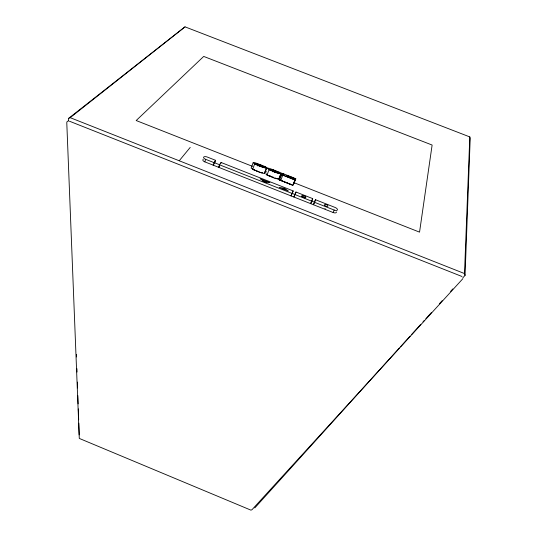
<?xml version="1.0" encoding="UTF-8"?>
<svg xmlns="http://www.w3.org/2000/svg" width="537" height="537" viewBox="0 0 537 537"><rect width="100%" height="100%" fill="white"/><g stroke="black" fill="none" stroke-linecap="round" stroke-linejoin="round"><path stroke-width="0.81" d="M462.834 277.837L465.055 275.374L470.197 138.472L469.801 136.915L185.017 26.85L68.4 118.516L68.481 120.993M465.055 275.374L464.498 273.555L469.801 136.915M336.424 211.94A3.014 1.376 22.1 0 1 333.135 212.511L204.839 161.865L205.604 159.308A3 1.349 17.4 0 1 203.691 157.093A3 1.349 17.4 0 1 207.302 157.052L215.572 160.315L214.793 162.852L213.142 165.141L213.921 162.59L215.572 160.315M293.182 190.924L291.061 195.904L293.182 190.924L221.09 162.489L219.472 164.785L218.68 167.329L219.492 166.175M220.694 163.758L221.09 162.489M284.63 188.406L288.302 190.944L279.247 187.373L284.63 188.406L284.261 189.407L282.724 189.111M255.182 170.33L251.128 168.115L253.122 162.785L253.853 162.55A4.571 0.618 20.8 0 1 255.934 163.033L265.533 166.739L265.11 167.081M266.963 167.47L266.493 167.866L262.559 166.155L266.963 167.47L264.613 173.565L260.109 172.491L252.645 169.309L254.645 163.953L263.439 167.356A4.088 0.55 20.9 0 0 265.298 167.745L266.634 168.235L262.13 167.128L254.645 163.953M257.908 166.034L258.478 164.517L262.17 165.96C261.438 164.792 254.659 163.087 258.27 165.101L258.075 164.577L258.478 164.517M259.478 166.53L260.049 165.013M266.493 167.866L264.479 173.189L264.956 172.766M281.254 173.095L280.851 173.518L276.891 171.793L281.254 173.095L278.978 179.224L274.548 178.183L267.037 174.981L269.071 169.632L277.871 173.042A4.088 0.557 21 0 0 279.69 173.411L281.026 173.901L276.595 172.827L269.071 169.632M312.709 198.623L310.668 203.644L312.709 198.623L295.968 192.024L293.86 197.005L295.021 194.515L292.242 193.414M295.263 193.891L295.968 192.024M272.977 171.867L273.555 170.35L276.495 171.598L275.682 171.081M274.293 172.37L274.87 170.853M279.099 178.076L280.851 173.518M295.29 179.506L294.9 180.023L281.213 174.465L293.92 179.472L294.31 178.955L295.29 179.506L292.819 185.379L279.153 179.814L281.267 174.411L283.341 174.981L284.006 174.25L282.113 173.505L280.314 178.103M279.676 178.801L281.435 174.23M281.697 174.84L282.281 173.33L294.33 178.076L294.001 178.512L286.852 175.371L286.597 175.666L289.101 176.66L286.469 175.814L286.214 176.109L293.813 178.754L293.464 179.21M280.676 180.593L282.737 175.237M282.898 175.633L283.476 174.122L282.059 173.565L283.476 174.122M292.819 185.379L294.9 180.023M295.431 179.318L293.356 184.627L295.8 178.814L291.242 177.499L295.431 179.318L295.8 178.814M315.501 199.724L314.46 202.261L334.162 210.034A3.021 1.369 22 0 0 337.431 209.853A3.021 1.369 22 0 0 335.081 207.45L315.501 199.724L313.474 204.751L314.514 202.201L311.728 201.1M333.135 212.511L334.162 210.034M179.224 160.771L190.219 147.4M254.786 507.915L399.4 347.983M400.528 346.741L410.093 336.162M411.778 334.296L420.786 324.335M423.035 321.844L424.163 320.602M425.848 318.736L431.473 312.514M439.353 303.801L442.166 300.686M450.603 291.363L452.825 288.906M462.874 278.676L252.014 509.687L250.933 510.15L79.281 438.42L66.803 123.255L66.85 121.959L68.199 120.892M278.81 178.834L279.22 178.385M279.441 172.719L279.797 172.357L270.192 168.645A4.571 0.618 21 0 0 268.144 168.175L267.48 168.437L270.353 170.115L279.488 173.183C277.548 172.954 263.311 167.047 275.152 170.753M68.4 118.516L70.179 117.663L185.017 26.85M277.931 178.693L277.649 178.747A4.081 0.584 21 0 1 276.595 178.586M266.13 173.478C264.533 174.834 271.205 176.284 272.413 177.123M261.7 172.686L262.284 172.807M275.407 178.163L276.092 178.351M272.836 177.009L273.226 177.123M274.897 178.096L275.823 178.385M272.957 169.974L271.266 169.94L272.668 170.773L272.42 170.222L273.555 170.35M260.485 172.417L256.767 171.048M272.574 177.27L273.816 177.727M273.407 170.054L274.118 170.33M256.679 170.934L258.002 171.444M252.497 166.349L136.183 120.536L203.711 56.425L432.124 145.037L419.545 232.138L293.867 182.64M264.983 171.269L266.547 171.88M281.287 180.311L279.213 179.754L290.624 184.251M279.153 179.814L291.839 184.815M262.714 180.969L266.439 182.439M214.793 162.852L219.613 164.758M205.604 159.308L213.921 162.59M219.472 164.785L292.007 193.401M294.806 194.508L311.648 201.153M70.179 117.663L464.498 273.555M69.394 121.187L462.008 276.501M271.185 176.733L267.037 174.981M255.578 170.578L252.645 169.309M269.963 175.894L270.554 176.149M274.964 170.746L276.944 171.739M262.62 166.101C248.987 160.563 260.512 166.692 265.11 167.524L258.693 165.577L253.122 162.785M76.449 354.447L76.536 356.964M76.932 368.691L77.046 372.047M77.388 382.096L77.59 387.962M77.845 395.501L78.134 403.884M78.308 408.905L78.677 419.8M78.791 423.149L79.194 434.883M301.559 196.569A2.161 0.987 20.9 0 1 303.526 196.569A2.161 0.987 20.9 0 1 305.331 197.804M325.341 208.812A1.806 0.826 21.7 0 1 324.898 208.665M204.839 161.865A2.994 1.356 17.4 0 1 203.248 159.382M262.197 172.914A4.081 0.577 20.8 0 1 261.418 172.706M290.658 177.411L286.758 176.25L290.658 177.411M290.973 177.069L287.134 175.807L290.973 177.069M269.782 182.607L264.822 181.828L260.076 178.781L269.782 182.607M302.432 196.965A2.161 0.987 20.9 0 0 305.795 197.368A2.161 0.987 20.9 0 0 303.116 195.394A2.161 0.987 20.9 0 0 302.432 196.965M324.804 205.496A1.806 0.826 21.7 0 0 327.751 206.255A1.806 0.826 21.7 0 0 326.04 204.503A1.806 0.826 21.7 0 0 324.804 205.496"/></g></svg>
